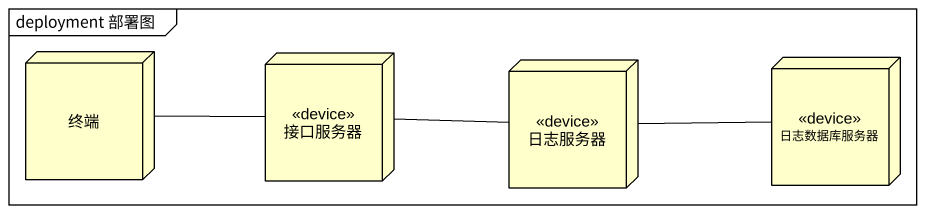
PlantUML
@startuml
mainframe deployment 部署图
node 终端
node 接口服务器 <<device>>
node 日志服务器 <<device>>
node 日志数据库服务器 <<device>>
终端 -right- 接口服务器
接口服务器 -right- 日志服务器
日志服务器 -right- 日志数据库服务器
@enduml
